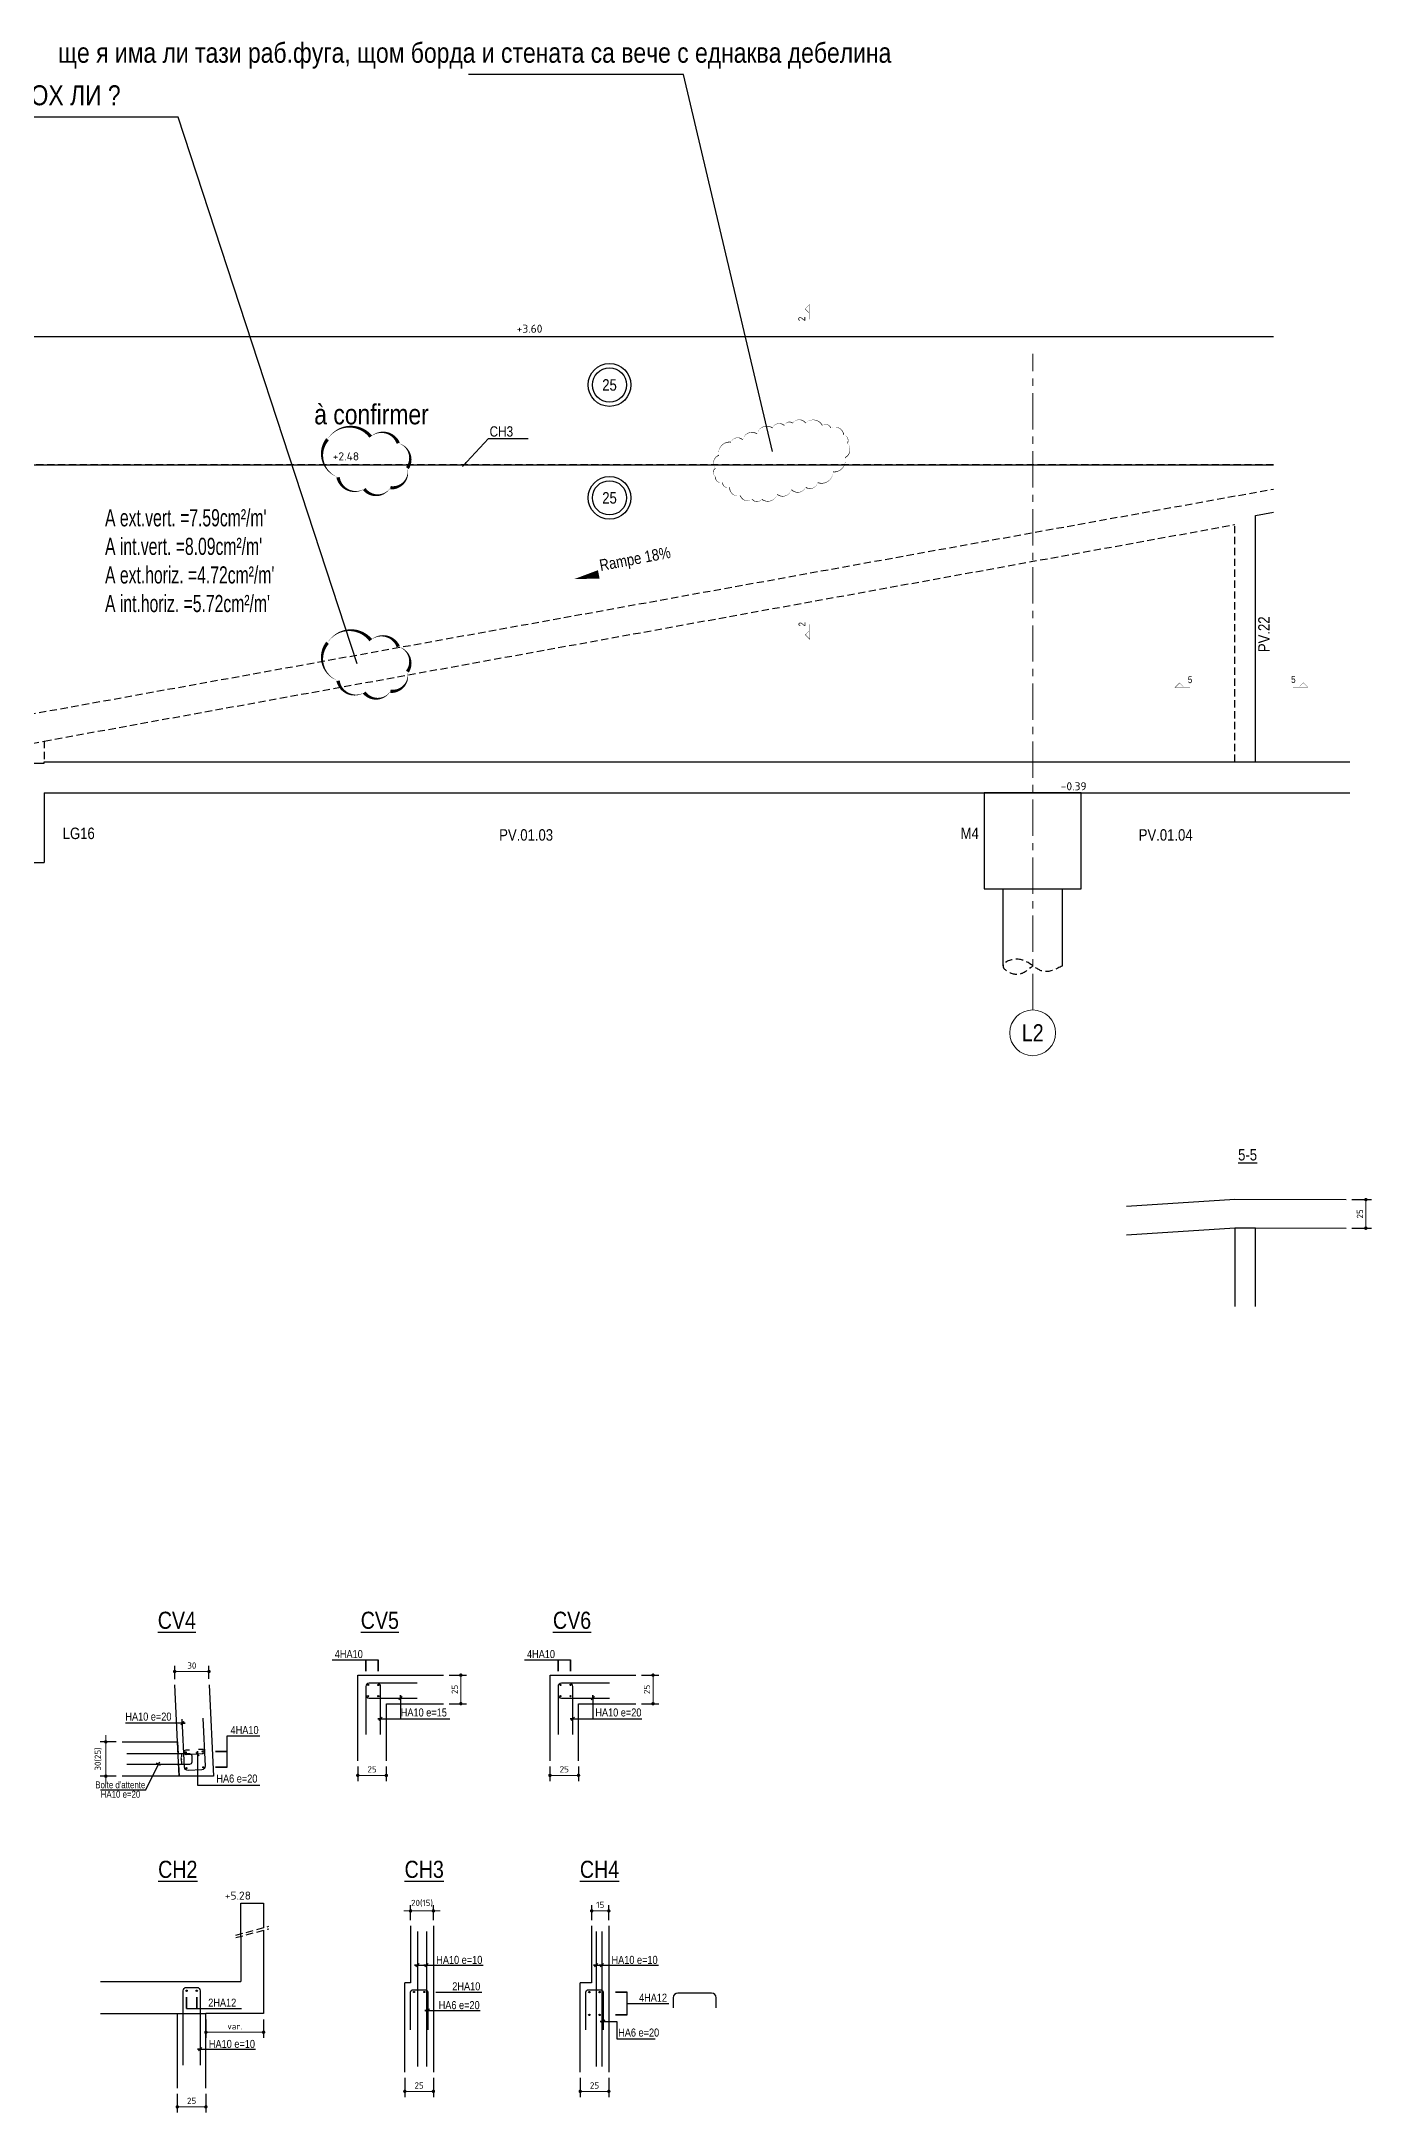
# Model space of a CAD drawing. Extents: x -10329 to 23244, y -15032 to -6928.
# Drawn here: x 5827 to 6991, y -10081 to -8269 of the extents above; entities that cross this region are included whole.
import ezdxf
from ezdxf.enums import TextEntityAlignment as Align

# ---------------------------------------------------------------- set-up
doc = ezdxf.new("R2010")
doc.units = 0
doc.linetypes.add('AXESX2', pattern=[101.6, 63.5, -12.7, 12.7, -12.7])
doc.linetypes.add('CACHEX2', pattern=[19.05, 12.7, -6.35])
doc.layers.get('Defpoints').update_dxf_attribs({"color": 53})
for name, color, linetype in [('0101_ARMATURES_REPERAGE_ACIERS', 140, 'Continuous'), ('ARMATURES_ACIERS_FINS', 120, 'Continuous'), ('ARMATURES_ACIERS_FORTS', 150, 'Continuous'), ('ARMATURES_REPERAGE_ACIERS', 7, 'Continuous'), ('PYC_Cartouche', 7, 'Continuous'), ('PYC_Cotation', 11, 'Continuous'), ('PYC_HOZ_BET_VU', 252, 'Continuous'), ('PYC_Niveau - Texte', 20, 'Continuous'), ('PYC_Texte général', 102, 'Continuous')]:
    doc.layers.add(name, color=color, linetype=linetype)
doc.layers.add('PYC_Axes', color=4, linetype='AXESX2', lineweight=15)
doc.layers.add('PYC_Têtes de pieux_TXT', color=5, linetype='Continuous', lineweight=25)
doc.styles.add('axe$0$PYC_Texte_Titre2', font='ARIALN.TTF', dxfattribs={"height": 22.5})
doc.styles.add('Cotations', font='simplex.shx')
doc.styles.add('PYC_Texte_cotations', font='romans.shx')
doc.styles.add('PYC_Texte_Normal', font='ARIALN.TTF')
doc.styles.add('PYC_Texte_Reperage', font='ARIALN.TTF')
doc.styles.add('PYC_Texte_Titre1', font='ARIALN.TTF', dxfattribs={"height": 30})
doc.styles.add('PYC_Texte_Titre2', font='ARIALN.TTF', dxfattribs={"height": 22.5})
doc.styles.add('SGI_Tex_Cotes', font='ARIALN.TTF')
doc.styles.get("Standard").update_dxf_attribs({"font": 'ARIAL.TTF'})
doc.linetypes.add('RBx0.50', pattern='A,0.25,-0.025,["V",Standard,S=0.05,R=0,X=-0.025,Y=-0.05],-0.05,["V",Standard,S=0.05,R=180,X=0.025,Y=0.05],-0.025', length=0.35)
doc.dimstyles.new('PYC-COUPES-25', dxfattribs={"dimscale": 50, "dimtxt": 0.11, "dimasz": 0.06, "dimexe": 0.1, "dimexo": 0.1, "dimgap": 0.05, "dimtad": 3, "dimdec": 1, "dimrnd": 0.5, "dimzin": 9, "dimdsep": 46, "dimtxsty": 'PYC_Texte_cotations', "dimblk1": 'DOT', "dimblk2": 'DOT', "dimsah": 1, "dimcen": 0.09, "dimclrd": 256, "dimclrt": 7, "dimaunit": 2, "dimadec": 1, "dimazin": 0, "dimtfac": 1, "dimtdec": 1, "dimtix": 1, "dimtmove": 2, "dimatfit": 3, "dimldrblk": 'DOT', "dimfxl": 0.3, "dimfxlon": 1, "dimtolj": 1, "dimtzin": 0, "dimlwd": 20, "dimarcsym": 0})
doc.dimstyles.new('SGI_Cot_Secondaire_25', dxfattribs={"dimscale": 0.5, "dimtxt": 15, "dimasz": 10, "dimexe": 5, "dimexo": 0, "dimgap": 3, "dimtad": 1, "dimdsep": 46, "dimtxsty": 'SGI_Tex_Cotes', "dimcen": 0, "dimclrd": 7, "dimclre": 7, "dimclrt": 7, "dimaunit": 2, "dimazin": 0, "dimtfac": 1, "dimtmove": 0, "dimatfit": 3, "dimfxl": 18, "dimfxlon": 1, "dimtolj": 1, "dimtzin": 0, "dimlwd": 25, "dimlwe": 25, "dimarcsym": 0})

# ---------------------------------------------------------------- blocks, each defined once
blk = doc.blocks.new('*U3')
at = {"linetype": 'Continuous', "lineweight": 25}
for radius in [25, 20]:
    blk.add_circle((0, 0), radius, dxfattribs=at)
at = {"linetype": 'Continuous', "lineweight": 25, "style": 'PYC_Texte_Normal'}
blk.add_attdef('EP2', text='', height=15, dxfattribs=at).set_placement((0, 0), align=Align.MIDDLE_CENTER)
blk = doc.blocks.new('_Dot')
at = {"color": 0, "lineweight": -2}
blk.add_line((-0.5, 0), (-1, 0), dxfattribs=at)
at = {"color": 0, "const_width": 0.5}
blk.add_lwpolyline([(-0.25, 0, 1), (0.25, 0, 1)], format="xyb", close=True, dxfattribs=at)
blk = doc.blocks.new('*D7')
at = {"layer": 'Defpoints', "color": 0, "transparency": 16777216}
for p in [(5945.5, -10059.7), (5945.5, -10076.1), (5970.5, -10059.7)]:
    blk.add_point(p, dxfattribs=at)
at = {"layer": 'PYC_Cotation', "color": 0, "lineweight": -2, "transparency": 16777216}
for p, q in [((5945.5, -10064.7), (5945.5, -10081.1)), ((5970.5, -10064.7), (5970.5, -10081.1))]:
    blk.add_line(p, q, dxfattribs=at)
at = {"layer": 'PYC_Cotation', "linetype": 'Continuous', "lineweight": 20, "transparency": 16777216}
blk.add_line((5967.5, -10076.1), (5948.5, -10076.1), dxfattribs=at)
at = {"layer": 'PYC_Cotation', "lineweight": 20, "transparency": 16777216, "xscale": 3, "yscale": 3, "zscale": 3, "rotation": 180}
blk.add_blockref('_Dot', (5945.5, -10076.1), dxfattribs=at)
at = {"layer": 'PYC_Cotation', "lineweight": 20, "transparency": 16777216, "xscale": 3, "yscale": 3, "zscale": 3}
blk.add_blockref('_Dot', (5970.5, -10076.1), dxfattribs=at)
at = {"layer": 'PYC_Cotation', "color": 7, "transparency": 16777216, "insert": (5958, -10070.8), "char_height": 5.5, "attachment_point": 5, "style": 'PYC_Texte_cotations'}
blk.add_mtext('\\A1;25', dxfattribs=at)
blk = doc.blocks.new('*D8')
at = {"layer": 'Defpoints', "color": 0, "transparency": 16777216}
for p in [(5970.5, -9994.5), (6021, -9994.5), (6021, -10010.8)]:
    blk.add_point(p, dxfattribs=at)
at = {"layer": 'PYC_Cotation', "color": 0, "lineweight": -2, "transparency": 16777216}
for p, q in [((5970.5, -9999.5), (5970.5, -10015.8)), ((6021, -9999.5), (6021, -10015.8))]:
    blk.add_line(p, q, dxfattribs=at)
at = {"layer": 'PYC_Cotation', "linetype": 'Continuous', "lineweight": 20, "transparency": 16777216}
blk.add_line((5973.5, -10010.8), (6018, -10010.8), dxfattribs=at)
at = {"layer": 'PYC_Cotation', "lineweight": 20, "transparency": 16777216, "xscale": 3, "yscale": 3, "zscale": 3, "rotation": 180}
blk.add_blockref('_Dot', (5970.5, -10010.8), dxfattribs=at)
at = {"layer": 'PYC_Cotation', "lineweight": 20, "transparency": 16777216, "xscale": 3, "yscale": 3, "zscale": 3}
blk.add_blockref('_Dot', (6021, -10010.8), dxfattribs=at)
at = {"layer": 'PYC_Cotation', "color": 7, "transparency": 16777216, "insert": (5995.8, -10005.6), "char_height": 5.5, "attachment_point": 5, "style": 'PYC_Texte_cotations'}
blk.add_mtext('\\A1;var.', dxfattribs=at)
blk = doc.blocks.new('*D13')
at = {"layer": 'Defpoints', "color": 0, "transparency": 16777216}
for p in [(6103.4, -9773.3), (6128.4, -9773.3), (6128.4, -9786)]:
    blk.add_point(p, dxfattribs=at)
at = {"layer": 'PYC_Cotation', "color": 0, "lineweight": -2, "transparency": 16777216}
for p, q in [((6103.4, -9778.3), (6103.4, -9791)), ((6128.4, -9778.3), (6128.4, -9791))]:
    blk.add_line(p, q, dxfattribs=at)
at = {"layer": 'PYC_Cotation', "linetype": 'Continuous', "lineweight": 20, "transparency": 16777216}
blk.add_line((6106.4, -9786), (6125.4, -9786), dxfattribs=at)
at = {"layer": 'PYC_Cotation', "lineweight": 20, "transparency": 16777216, "xscale": 3, "yscale": 3, "zscale": 3, "rotation": 180}
blk.add_blockref('_Dot', (6103.4, -9786), dxfattribs=at)
at = {"layer": 'PYC_Cotation', "lineweight": 20, "transparency": 16777216, "xscale": 3, "yscale": 3, "zscale": 3}
blk.add_blockref('_Dot', (6128.4, -9786), dxfattribs=at)
at = {"layer": 'PYC_Cotation', "color": 7, "transparency": 16777216, "insert": (6115.9, -9780.7), "char_height": 5.5, "attachment_point": 5, "style": 'PYC_Texte_cotations'}
blk.add_mtext('\\A1;25', dxfattribs=at)
blk = doc.blocks.new('*D14')
at = {"layer": 'Defpoints', "color": 0, "transparency": 16777216}
for p in [(6178.4, -9698.3), (6193.6, -9698.3), (6178.4, -9723.3)]:
    blk.add_point(p, dxfattribs=at)
at = {"layer": 'PYC_Cotation', "color": 0, "lineweight": -2, "transparency": 16777216}
for p, q in [((6183.4, -9698.3), (6198.6, -9698.3)), ((6183.4, -9723.3), (6198.6, -9723.3))]:
    blk.add_line(p, q, dxfattribs=at)
at = {"layer": 'PYC_Cotation', "linetype": 'Continuous', "lineweight": 20, "transparency": 16777216}
blk.add_line((6193.6, -9720.3), (6193.6, -9701.3), dxfattribs=at)
at = {"layer": 'PYC_Cotation', "lineweight": 20, "transparency": 16777216, "xscale": 3, "yscale": 3, "zscale": 3}
for p, rotation in [((6193.6, -9698.3), 90), ((6193.6, -9723.3), 270)]:
    blk.add_blockref('_Dot', p, dxfattribs=dict(at, rotation=rotation))
at = {"layer": 'PYC_Cotation', "color": 7, "transparency": 16777216, "insert": (6188.3, -9710.8), "char_height": 5.5, "attachment_point": 5, "rotation": 90, "style": 'PYC_Texte_cotations'}
blk.add_mtext('\\A1;25', dxfattribs=at)
blk = doc.blocks.new('*D15')
at = {"layer": 'Defpoints', "color": 0, "transparency": 16777216}
for p in [(5882.9, -9756.7), (5897.1, -9756.7), (5897.1, -9786.7)]:
    blk.add_point(p, dxfattribs=at)
at = {"layer": 'PYC_Cotation', "color": 0, "lineweight": -2, "transparency": 16777216}
for p, q in [((5892.1, -9756.7), (5877.9, -9756.7)), ((5892.1, -9786.7), (5877.9, -9786.7))]:
    blk.add_line(p, q, dxfattribs=at)
at = {"layer": 'PYC_Cotation', "linetype": 'Continuous', "lineweight": 20, "transparency": 16777216}
for p, q in [((5882.9, -9753.7), (5882.9, -9750.7)), ((5882.9, -9786.7), (5882.9, -9756.7)), ((5882.9, -9789.7), (5882.9, -9792.7))]:
    blk.add_line(p, q, dxfattribs=at)
at = {"layer": 'PYC_Cotation', "lineweight": 20, "transparency": 16777216, "xscale": 3, "yscale": 3, "zscale": 3}
for p, rotation in [((5882.9, -9756.7), 270), ((5882.9, -9786.7), 90)]:
    blk.add_blockref('_Dot', p, dxfattribs=dict(at, rotation=rotation))
at = {"layer": 'PYC_Cotation', "color": 7, "transparency": 16777216, "insert": (5876.2, -9771.7), "char_height": 5.5, "attachment_point": 5, "rotation": 90, "style": 'PYC_Texte_cotations'}
blk.add_mtext('\\A1;30(25)', dxfattribs=at)
blk = doc.blocks.new('*D16')
at = {"layer": 'Defpoints', "color": 0, "transparency": 16777216}
for p in [(5943.2, -9695.1), (5943.2, -9706.7), (5973.2, -9706.5)]:
    blk.add_point(p, dxfattribs=at)
at = {"layer": 'PYC_Cotation', "color": 0, "lineweight": -2, "transparency": 16777216}
for p, q in [((5943.2, -9701.7), (5943.2, -9690.1)), ((5973.2, -9701.5), (5973.2, -9690.1))]:
    blk.add_line(p, q, dxfattribs=at)
at = {"layer": 'PYC_Cotation', "linetype": 'Continuous', "lineweight": 20, "transparency": 16777216}
blk.add_line((5970.2, -9695.1), (5946.2, -9695.1), dxfattribs=at)
at = {"layer": 'PYC_Cotation', "lineweight": 20, "transparency": 16777216, "xscale": 3, "yscale": 3, "zscale": 3, "rotation": 180}
blk.add_blockref('_Dot', (5943.2, -9695.1), dxfattribs=at)
at = {"layer": 'PYC_Cotation', "lineweight": 20, "transparency": 16777216, "xscale": 3, "yscale": 3, "zscale": 3}
blk.add_blockref('_Dot', (5973.2, -9695.1), dxfattribs=at)
at = {"layer": 'PYC_Cotation', "color": 7, "transparency": 16777216, "insert": (5958.2, -9689.9), "char_height": 5.5, "attachment_point": 5, "style": 'PYC_Texte_cotations'}
blk.add_mtext('\\A1;30', dxfattribs=at)
blk = doc.blocks.new('*D17')
at = {"layer": 'Defpoints', "color": 0, "transparency": 16777216}
for p in [(6271.6, -9773.3), (6296.6, -9773.3), (6296.6, -9786)]:
    blk.add_point(p, dxfattribs=at)
at = {"layer": 'PYC_Cotation', "color": 0, "lineweight": -2, "transparency": 16777216}
for p, q in [((6271.6, -9778.3), (6271.6, -9791)), ((6296.6, -9778.3), (6296.6, -9791))]:
    blk.add_line(p, q, dxfattribs=at)
at = {"layer": 'PYC_Cotation', "linetype": 'Continuous', "lineweight": 20, "transparency": 16777216}
blk.add_line((6274.6, -9786), (6293.6, -9786), dxfattribs=at)
at = {"layer": 'PYC_Cotation', "lineweight": 20, "transparency": 16777216, "xscale": 3, "yscale": 3, "zscale": 3, "rotation": 180}
blk.add_blockref('_Dot', (6271.6, -9786), dxfattribs=at)
at = {"layer": 'PYC_Cotation', "lineweight": 20, "transparency": 16777216, "xscale": 3, "yscale": 3, "zscale": 3}
blk.add_blockref('_Dot', (6296.6, -9786), dxfattribs=at)
at = {"layer": 'PYC_Cotation', "color": 7, "transparency": 16777216, "insert": (6284.1, -9780.7), "char_height": 5.5, "attachment_point": 5, "style": 'PYC_Texte_cotations'}
blk.add_mtext('\\A1;25', dxfattribs=at)
blk = doc.blocks.new('*D18')
at = {"layer": 'Defpoints', "color": 0, "transparency": 16777216}
for p in [(6346.6, -9698.3), (6361.8, -9698.3), (6346.6, -9723.3)]:
    blk.add_point(p, dxfattribs=at)
at = {"layer": 'PYC_Cotation', "color": 0, "lineweight": -2, "transparency": 16777216}
for p, q in [((6351.6, -9698.3), (6366.8, -9698.3)), ((6351.6, -9723.3), (6366.8, -9723.3))]:
    blk.add_line(p, q, dxfattribs=at)
at = {"layer": 'PYC_Cotation', "linetype": 'Continuous', "lineweight": 20, "transparency": 16777216}
blk.add_line((6361.8, -9720.3), (6361.8, -9701.3), dxfattribs=at)
at = {"layer": 'PYC_Cotation', "lineweight": 20, "transparency": 16777216, "xscale": 3, "yscale": 3, "zscale": 3}
for p, rotation in [((6361.8, -9698.3), 90), ((6361.8, -9723.3), 270)]:
    blk.add_blockref('_Dot', p, dxfattribs=dict(at, rotation=rotation))
at = {"layer": 'PYC_Cotation', "color": 7, "transparency": 16777216, "insert": (6356.5, -9710.8), "char_height": 5.5, "attachment_point": 5, "rotation": 90, "style": 'PYC_Texte_cotations'}
blk.add_mtext('\\A1;25', dxfattribs=at)
blk = doc.blocks.new('*D23')
at = {"layer": 'Defpoints', "color": 0, "transparency": 16777216}
for p in [(6144.6, -10045.6), (6169.6, -10045.6), (6169.6, -10062.5)]:
    blk.add_point(p, dxfattribs=at)
at = {"layer": 'PYC_Cotation', "color": 0, "lineweight": -2, "transparency": 16777216}
for p, q in [((6144.6, -10050.6), (6144.6, -10067.5)), ((6169.6, -10050.6), (6169.6, -10067.5))]:
    blk.add_line(p, q, dxfattribs=at)
at = {"layer": 'PYC_Cotation', "linetype": 'Continuous', "lineweight": 20, "transparency": 16777216}
blk.add_line((6147.6, -10062.5), (6166.6, -10062.5), dxfattribs=at)
at = {"layer": 'PYC_Cotation', "lineweight": 20, "transparency": 16777216, "xscale": 3, "yscale": 3, "zscale": 3, "rotation": 180}
blk.add_blockref('_Dot', (6144.6, -10062.5), dxfattribs=at)
at = {"layer": 'PYC_Cotation', "lineweight": 20, "transparency": 16777216, "xscale": 3, "yscale": 3, "zscale": 3}
blk.add_blockref('_Dot', (6169.6, -10062.5), dxfattribs=at)
at = {"layer": 'PYC_Cotation', "color": 7, "transparency": 16777216, "insert": (6157.1, -10057.3), "char_height": 5.5, "attachment_point": 5, "style": 'PYC_Texte_cotations'}
blk.add_mtext('\\A1;25', dxfattribs=at)
blk = doc.blocks.new('*D24')
at = {"layer": 'Defpoints', "color": 0, "transparency": 16777216}
for p in [(6169.6, -9904.6), (6149.6, -9917.6), (6169.6, -9917.6)]:
    blk.add_point(p, dxfattribs=at)
at = {"layer": 'PYC_Cotation', "linetype": 'Continuous', "lineweight": 20, "transparency": 16777216}
for p, q in [((6146.6, -9904.6), (6143.6, -9904.6)), ((6149.6, -9904.6), (6169.6, -9904.6)), ((6172.6, -9904.6), (6175.6, -9904.6))]:
    blk.add_line(p, q, dxfattribs=at)
at = {"layer": 'PYC_Cotation', "color": 0, "lineweight": -2, "transparency": 16777216}
for p, q in [((6149.6, -9912.6), (6149.6, -9899.6)), ((6169.6, -9912.6), (6169.6, -9899.6))]:
    blk.add_line(p, q, dxfattribs=at)
at = {"layer": 'PYC_Cotation', "lineweight": 20, "transparency": 16777216, "xscale": 3, "yscale": 3, "zscale": 3}
blk.add_blockref('_Dot', (6149.6, -9904.6), dxfattribs=at)
at = {"layer": 'PYC_Cotation', "lineweight": 20, "transparency": 16777216, "xscale": 3, "yscale": 3, "zscale": 3, "rotation": 180}
blk.add_blockref('_Dot', (6169.6, -9904.6), dxfattribs=at)
at = {"layer": 'PYC_Cotation', "color": 7, "transparency": 16777216, "insert": (6159.6, -9897.9), "char_height": 5.5, "attachment_point": 5, "style": 'PYC_Texte_cotations'}
blk.add_mtext('\\A1;20(15)', dxfattribs=at)
blk = doc.blocks.new('*D27')
at = {"layer": 'Defpoints', "color": 0, "transparency": 16777216}
for p in [(6298.1, -10045.6), (6323.1, -10045.6), (6323.1, -10062.5)]:
    blk.add_point(p, dxfattribs=at)
at = {"layer": 'PYC_Cotation', "color": 0, "lineweight": -2, "transparency": 16777216}
for p, q in [((6298.1, -10050.6), (6298.1, -10067.5)), ((6323.1, -10050.6), (6323.1, -10067.5))]:
    blk.add_line(p, q, dxfattribs=at)
at = {"layer": 'PYC_Cotation', "linetype": 'Continuous', "lineweight": 20, "transparency": 16777216}
blk.add_line((6301.1, -10062.5), (6320.1, -10062.5), dxfattribs=at)
at = {"layer": 'PYC_Cotation', "lineweight": 20, "transparency": 16777216, "xscale": 3, "yscale": 3, "zscale": 3, "rotation": 180}
blk.add_blockref('_Dot', (6298.1, -10062.5), dxfattribs=at)
at = {"layer": 'PYC_Cotation', "lineweight": 20, "transparency": 16777216, "xscale": 3, "yscale": 3, "zscale": 3}
blk.add_blockref('_Dot', (6323.1, -10062.5), dxfattribs=at)
at = {"layer": 'PYC_Cotation', "color": 7, "transparency": 16777216, "insert": (6310.6, -10057.3), "char_height": 5.5, "attachment_point": 5, "style": 'PYC_Texte_cotations'}
blk.add_mtext('\\A1;25', dxfattribs=at)
blk = doc.blocks.new('*D28')
at = {"layer": 'Defpoints', "color": 0, "transparency": 16777216}
for p in [(6323.1, -9904.6), (6308.1, -9917.6), (6323.1, -9917.6)]:
    blk.add_point(p, dxfattribs=at)
at = {"layer": 'PYC_Cotation', "color": 0, "lineweight": -2, "transparency": 16777216}
for p, q in [((6308.1, -9912.6), (6308.1, -9899.6)), ((6323.1, -9912.6), (6323.1, -9899.6))]:
    blk.add_line(p, q, dxfattribs=at)
at = {"layer": 'PYC_Cotation', "linetype": 'Continuous', "lineweight": 20, "transparency": 16777216}
blk.add_line((6311.1, -9904.6), (6320.1, -9904.6), dxfattribs=at)
at = {"layer": 'PYC_Cotation', "lineweight": 20, "transparency": 16777216, "xscale": 3, "yscale": 3, "zscale": 3, "rotation": 180}
blk.add_blockref('_Dot', (6308.1, -9904.6), dxfattribs=at)
at = {"layer": 'PYC_Cotation', "lineweight": 20, "transparency": 16777216, "xscale": 3, "yscale": 3, "zscale": 3}
blk.add_blockref('_Dot', (6323.1, -9904.6), dxfattribs=at)
at = {"layer": 'PYC_Cotation', "color": 7, "transparency": 16777216, "insert": (6315.6, -9899.3), "char_height": 5.5, "attachment_point": 5, "style": 'PYC_Texte_cotations'}
blk.add_mtext('\\A1;15', dxfattribs=at)
blk = doc.blocks.new('*D68')
at = {"layer": 'Defpoints', "color": 0, "transparency": 16777216}
for p in [(6968.3, -9282.2), (6985.6, -9282.2), (6968.3, -9307.2)]:
    blk.add_point(p, dxfattribs=at)
at = {"layer": 'PYC_Cotation', "color": 0, "lineweight": -2, "transparency": 16777216}
for p, q in [((6973.3, -9282.2), (6990.6, -9282.2)), ((6973.3, -9307.2), (6990.6, -9307.2))]:
    blk.add_line(p, q, dxfattribs=at)
at = {"layer": 'PYC_Cotation', "linetype": 'Continuous', "lineweight": 20, "transparency": 16777216}
blk.add_line((6985.6, -9304.2), (6985.6, -9285.2), dxfattribs=at)
at = {"layer": 'PYC_Cotation', "lineweight": 20, "transparency": 16777216, "xscale": 3, "yscale": 3, "zscale": 3}
for p, rotation in [((6985.6, -9282.2), 90), ((6985.6, -9307.2), 270)]:
    blk.add_blockref('_Dot', p, dxfattribs=dict(at, rotation=rotation))
at = {"layer": 'PYC_Cotation', "color": 7, "transparency": 16777216, "insert": (6980.4, -9294.7), "char_height": 5.5, "attachment_point": 5, "rotation": 90, "style": 'PYC_Texte_cotations'}
blk.add_mtext('\\A1;25', dxfattribs=at)

msp = doc.modelspace()

# ---------------------------------------------------------------- linework, layer by layer
at = {"color": 1}
for points in [[(6466.379, -8627.635), (6388.425, -8297.762), (6200.168, -8297.762)], [(6102.815, -8813.39), (5946.235, -8334.955), (5492.362, -8334.955)]]:
    msp.add_lwpolyline(points, dxfattribs=at)
for points in [[(6076.962, -8616.932, 0, 3, -0.52056705), (6114.781, -8614.64, 0, 3, -0.52056705), (6114.781, -8614.64, 0, 3, -0.52056705), (6138.848, -8620.369, 0, 3, -0.52056705), (6138.848, -8620.369, 0, 3, -0.52056705), (6146.87, -8642.14, 0, 3, -0.52056705), (6146.87, -8642.14, 0, 3, -0.52056705), (6131.972, -8659.328, 0, 3, -0.52056705), (6131.972, -8659.328, 0, 3, -0.52056705), (6109.051, -8660.474, 0, 3, -0.52056705), (6109.051, -8660.474, 0, 3, -0.52056705), (6086.131, -8650.161, 0, 3, -0.52056705), (6086.131, -8650.161, 0, 3, -0.52056705)], [(6419.501, -8630.897, 0, 0.714, -0.52056705), (6429.902, -8619.461, 0, 0.714, -0.52056705), (6429.902, -8619.461, 0, 0.714, -0.52056705), (6440.303, -8617.381, 0, 0.714, -0.52056705), (6440.303, -8617.381, 0, 0.714, -0.52056705), (6452.784, -8612.183, 0, 0.714, -0.52056705), (6452.784, -8612.183, 0, 0.714, -0.52056705), (6466.305, -8606.985, 0, 0.714, -0.52056705), (6466.305, -8606.985, 0, 0.714, -0.52056705), (6476.706, -8604.905, 0, 0.714, -0.52056705), (6476.706, -8604.905, 0, 0.714, -0.52056705), (6483.987, -8602.826, 0, 0.714, -0.52056705), (6483.987, -8602.826, 0, 0.714, -0.52056705), (6495.428, -8602.826, 0, 0.714, -0.52056705), (6495.428, -8602.826, 0, 0.714, -0.52056705), (6509.989, -8604.905, 0, 0.714, -0.52056705), (6509.989, -8604.905, 0, 0.714, -0.52056705), (6517.27, -8606.985, 0, 0.714, -0.52056705), (6517.27, -8606.985, 0, 0.714, -0.52056705), (6528.711, -8613.223, 0, 0.714, -0.52056705), (6528.711, -8613.223, 0, 0.714, -0.52056705), (6531.831, -8620.501, 0, 0.714, -0.52056705), (6531.831, -8620.501, 0, 0.714, -0.52056705), (6529.751, -8632.977, 0, 0.714, -0.52056705), (6529.751, -8632.977, 0, 0.714, -0.52056705), (6519.35, -8645.453, 0, 0.714, -0.52056705), (6519.35, -8645.453, 0, 0.714, -0.52056705), (6505.829, -8654.81, 0, 0.714, -0.52056705), (6505.829, -8654.81, 0, 0.714, -0.52056705), (6495.428, -8658.969, 0, 0.714, -0.52056705), (6495.428, -8658.969, 0, 0.714, -0.52056705), (6482.947, -8661.048, 0, 0.714, -0.52056705), (6482.947, -8661.048, 0, 0.714, -0.52056705), (6470.465, -8665.207, 0, 0.714, -0.52056705), (6470.465, -8665.207, 0, 0.714, -0.52056705), (6456.944, -8669.365, 0, 0.714, -0.52056705), (6456.944, -8669.365, 0, 0.714, -0.52056705), (6448.623, -8669.365, 0, 0.714, -0.52056705), (6448.623, -8669.365, 0, 0.714, -0.52056705), (6438.223, -8666.246, 0, 0.714, -0.52056705), (6438.223, -8666.246, 0, 0.714, -0.52056705), (6428.862, -8658.969, 0, 0.714, -0.52056705), (6428.862, -8658.969, 0, 0.714, -0.52056705), (6422.621, -8654.81, 0, 0.714, -0.52056705), (6422.621, -8654.81, 0, 0.714, -0.52056705), (6416.381, -8649.611, 0, 0.714, -0.52056705), (6416.381, -8649.611, 0, 0.714, -0.52056705), (6416.381, -8642.334, 0, 0.714, -0.52056705), (6416.381, -8642.334, 0, 0.714, -0.52056705)], [(6076.962, -8795.001, 0, 3, -0.52056705), (6114.781, -8792.709, 0, 3, -0.52056705), (6114.781, -8792.709, 0, 3, -0.52056705), (6138.848, -8798.438, 0, 3, -0.52056705), (6138.848, -8798.438, 0, 3, -0.52056705), (6146.87, -8820.209, 0, 3, -0.52056705), (6146.87, -8820.209, 0, 3, -0.52056705), (6131.972, -8837.397, 0, 3, -0.52056705), (6131.972, -8837.397, 0, 3, -0.52056705), (6109.051, -8838.543, 0, 3, -0.52056705), (6109.051, -8838.543, 0, 3, -0.52056705), (6086.131, -8828.23, 0, 3, -0.52056705), (6086.131, -8828.23, 0, 3, -0.52056705)]]:
    msp.add_lwpolyline(points, format="xyseb", close=True, dxfattribs=at)
at = {"layer": '0101_ARMATURES_REPERAGE_ACIERS'}
msp.add_lwpolyline([(5901.383, -9776.179), (5956.383, -9776.179, 0.41421356), (5958.383, -9774.179), (5958.383, -9769.179, 0.41421356), (5956.383, -9767.179), (5901.383, -9767.179)], format="xyb", dxfattribs=at)
msp.add_lwpolyline([(5945.646, -9756.679), (5946.162, -9767.179), (5949.105, -9766.725), (5949.106, -9769.514), (5948.669, -9770.569), (5949.154, -9771.679), (5948.669, -9772.79), (5949.106, -9773.845), (5949.106, -9776.633), (5946.604, -9776.179), (5947.12, -9786.679)], dxfattribs=at)
at = {"layer": 'ARMATURES_ACIERS_FINS'}
for points in [[(6155.447, -9705.327), (6113.447, -9705.327, 0.41421356), (6110.447, -9708.327), (6110.447, -9715.327, 0.41421356), (6113.447, -9718.327), (6155.447, -9718.327)], [(6123.447, -9750.327), (6123.447, -9708.327, 0.41421356), (6120.447, -9705.327), (6113.447, -9705.327, 0.41421356), (6110.447, -9708.327), (6110.447, -9750.327)], [(6323.643, -9705.327), (6281.643, -9705.327, 0.41421356), (6278.643, -9708.327), (6278.643, -9715.327, 0.41421356), (6281.643, -9718.327), (6323.643, -9718.327)], [(6291.643, -9750.327), (6291.643, -9708.327, 0.41421356), (6288.643, -9705.327), (6281.643, -9705.327, 0.41421356), (6278.643, -9708.327), (6278.643, -9750.327)], [(5967.707, -9735.987), (5969.767, -9777.936, -0.41421356), (5966.918, -9781.08), (5954.933, -9781.668, -0.41421356), (5951.789, -9778.819), (5949.729, -9736.869)], [(5963.938, -9763.204), (5966.934, -9763.057, -1), (5967.14, -9767.252), (5953.357, -9767.929, -1), (5953.151, -9763.734), (5956.147, -9763.587)], [(5950.547, -10039.503), (5950.547, -9974.503, -0.41421356), (5953.547, -9971.503), (5962.547, -9971.503, -0.41421356), (5965.547, -9974.503), (5965.547, -10039.503)], [(6149.639, -10008.614), (6149.639, -9975.714, -0.41421356), (6151.739, -9973.614), (6162.539, -9973.614, -0.41421356), (6164.639, -9975.714), (6164.639, -10008.614)], [(6303.057, -10008.614), (6303.057, -9975.714, -0.41421356), (6305.157, -9973.614), (6315.957, -9973.614, -0.41421356), (6318.057, -9975.714), (6318.057, -10008.614)]]:
    msp.add_lwpolyline(points, format="xyb", dxfattribs=at)
for points in [[(6155.639, -9922.614), (6155.639, -10040.614)], [(6163.639, -9922.614), (6163.639, -10040.614)], [(6312.057, -9922.614), (6312.057, -10040.614)], [(6317.057, -9922.614), (6317.057, -10040.614)]]:
    msp.add_lwpolyline(points, dxfattribs=at)
for centre in [(6112.547, -9706.927), (6121.347, -9706.927), (6280.743, -9706.927), (6289.543, -9706.927), (6112.547, -9716.727), (6121.347, -9716.727), (6280.743, -9716.727), (6289.543, -9716.727), (5952.754, -9765.856), (5967.537, -9765.13), (5953.431, -9779.639), (5968.214, -9778.913), (6152.639, -9975.614), (6161.639, -9975.614)]:
    msp.add_circle(centre, 0.5, dxfattribs=at)
at = {"layer": 'ARMATURES_ACIERS_FORTS'}
for centre in [(5953.547, -9974.503), (5962.547, -9974.503), (6306.057, -9975.614), (6315.057, -9975.614), (6306.057, -9995.614), (6315.057, -9995.614)]:
    msp.add_circle(centre, 0.6, dxfattribs=at)
at = {"layer": 'ARMATURES_REPERAGE_ACIERS'}
for points in [[(6080.989, -9684.829), (6110.547, -9684.829), (6110.547, -9694.829), (6110.547, -9684.829), (6121.347, -9684.829), (6121.347, -9694.829), (6121.347, -9684.829)], [(6249.185, -9684.829), (6278.743, -9684.829), (6278.743, -9694.829), (6278.743, -9684.829), (6289.543, -9684.829), (6289.543, -9694.829), (6289.543, -9684.829)], [(6140.828, -9718.327), (6140.828, -9715.827), (6140.828, -9718.327), (6142.243, -9716.913), (6140.828, -9718.327), (6139.414, -9719.742), (6140.828, -9718.327), (6140.828, -9736.615), (6183.891, -9736.615)], [(6309.024, -9718.327), (6309.024, -9715.827), (6309.024, -9718.327), (6310.438, -9716.913), (6309.024, -9718.327), (6307.61, -9719.742), (6309.024, -9718.327), (6309.024, -9736.615), (6352.087, -9736.615)], [(5949.895, -9740.248), (5952.395, -9740.248), (5949.895, -9740.248), (5951.309, -9738.834), (5949.895, -9740.248), (5948.481, -9741.662), (5949.895, -9740.248), (5900.211, -9740.248)], [(6123.447, -9736.615), (6120.947, -9736.615), (6123.447, -9736.615), (6122.033, -9738.029), (6123.447, -9736.615), (6124.861, -9735.201), (6123.447, -9736.615), (6183.891, -9736.615)], [(6291.643, -9736.615), (6289.143, -9736.615), (6291.643, -9736.615), (6290.228, -9738.029), (6291.643, -9736.615), (6293.057, -9735.201), (6291.643, -9736.615), (6352.087, -9736.615)], [(5963.299, -9767.441), (5963.299, -9764.941), (5963.299, -9767.441), (5961.885, -9766.026), (5963.299, -9767.441), (5964.714, -9768.855), (5963.299, -9767.441), (5963.299, -9794.451), (6017.793, -9794.451)], [(5989.033, -9778.913), (5979.033, -9778.913), (5989.033, -9778.913), (5989.033, -9765.13), (5979.033, -9765.13), (5989.033, -9765.13), (5989.033, -9751.328), (6017.793, -9751.328)], [(5878.217, -9798.615), (5917.819, -9798.615), (5930.013, -9774.437), (5928.883, -9776.179), (5927.186, -9775.282), (5930.58, -9777.076)], [(6155.639, -9952.109), (6153.139, -9952.109), (6155.639, -9952.109), (6154.225, -9953.523), (6155.639, -9952.109), (6157.054, -9950.695), (6155.639, -9952.109), (6213.211, -9952.109)], [(6163.639, -9952.109), (6161.139, -9952.109), (6163.639, -9952.109), (6162.225, -9953.523), (6163.639, -9952.109), (6165.054, -9950.695), (6163.639, -9952.109), (6213.211, -9952.109)], [(6312.057, -9952.109), (6309.557, -9952.109), (6312.057, -9952.109), (6310.643, -9953.523), (6312.057, -9952.109), (6313.472, -9950.695), (6312.057, -9952.109), (6366.629, -9952.109)], [(6317.057, -9952.109), (6314.557, -9952.109), (6317.057, -9952.109), (6315.643, -9953.523), (6317.057, -9952.109), (6318.472, -9950.695), (6317.057, -9952.109), (6366.629, -9952.109)], [(5953.547, -9990.03), (5953.547, -9980.03), (5953.547, -9990.03), (5962.547, -9990.03), (5962.547, -9980.03), (5962.547, -9990.03), (6001.738, -9990.03)], [(6171.815, -9975.69), (6171.815, -9975.69), (6171.815, -9975.69), (6212.114, -9975.69)], [(6339.059, -9995.614), (6329.059, -9995.614), (6339.059, -9995.614), (6339.059, -9975.614), (6329.059, -9975.614), (6339.059, -9975.614)], [(6164.639, -9991.641), (6162.139, -9991.641), (6164.639, -9991.641), (6163.225, -9993.055), (6164.639, -9991.641), (6166.054, -9990.227), (6164.639, -9991.641), (6210.565, -9991.641)], [(6318.057, -10001.499), (6315.557, -10001.499), (6318.057, -10001.499), (6316.643, -10002.913), (6318.057, -10001.499), (6319.472, -10000.085), (6318.057, -10001.499), (6330.185, -10001.499), (6330.185, -10016.431), (6363.553, -10016.431)], [(6339.059, -9985.69), (6375.532, -9985.69)], [(5965.547, -10025.444), (5963.047, -10025.444), (5965.547, -10025.444), (5964.133, -10026.858), (5965.547, -10025.444), (5966.962, -10024.03), (5965.547, -10025.444), (6013.773, -10025.444)]]:
    msp.add_lwpolyline(points, dxfattribs=at)
msp.add_lwpolyline([(6417.165, -9989.543), (6417.165, -9980.543, 0.41421356), (6413.065, -9976.443), (6383.494, -9976.443, 0.41421356), (6379.394, -9980.543), (6379.394, -9989.543)], format="xyb", dxfattribs=at)
at = {"layer": 'PYC_Axes', "ltscale": 0.5}
msp.add_line((6694.067, -9116.276), (6694.067, -8542.218), dxfattribs=at)
at = {"layer": 'PYC_Axes', "linetype": 'Continuous'}
msp.add_circle((6694.067, -9136.276), 20, dxfattribs=at)
at = {"layer": 'PYC_Cotation', "const_width": 0.375}
for points in [[(6498.805, -8512.059), (6498.769, -8498.934), (6494.802, -8502.923), (6498.126, -8506.228)], [(6499.012, -8778.782), (6499.049, -8791.907), (6495.06, -8787.941), (6498.365, -8784.617)], [(6831.786, -8834.108), (6818.661, -8834.145), (6822.628, -8830.156), (6825.951, -8833.461)], [(6921.724, -8833.901), (6934.849, -8833.864), (6930.86, -8829.898), (6927.555, -8833.222)]]:
    msp.add_lwpolyline(points, dxfattribs=at)
at = {"layer": 'PYC_HOZ_BET_VU'}
for p, q in [((5623.567, -8527.136), (6904.681, -8527.136)), ((6889.067, -8683.626), (6904.681, -8680.798)), ((6889.067, -8899.221), (6889.067, -8683.626)), ((5829.067, -8926.221), (5829.067, -8987.221)), ((5779.067, -8987.221), (5829.067, -8987.221)), ((6668.067, -9077.686), (6668.067, -9010.221)), ((6720.067, -9077.686), (6720.067, -9010.221)), ((5945.646, -9756.679), (5943.191, -9706.679)), ((5973.227, -9706.679), (5977.156, -9786.679)), ((5897.12, -9756.679), (5945.646, -9756.679)), ((5977.156, -9786.679), (5897.12, -9786.679)), ((6001.047, -9926.804), (6001.047, -9966.503)), ((6021.047, -9921.445), (6021.047, -9994.503)), ((5945.547, -10059.743), (5945.547, -9994.503)), ((5970.547, -10059.743), (5970.547, -9994.503)), ((6021.047, -9994.503), (5970.547, -9994.503))]:
    msp.add_line(p, q, dxfattribs=at)
at = {"layer": 'PYC_HOZ_BET_VU', "linetype": 'CACHEX2', "ltscale": 0.5}
for p, q in [((6904.681, -8639.221), (5623.567, -8639.221)), ((5580.866, -8900.221), (6904.681, -8660.473)), ((5829.067, -8880.974), (6871.067, -8691.561)), ((6871.067, -8899.221), (6871.067, -8691.561)), ((5829.067, -8880.974), (5829.067, -8899.221))]:
    msp.add_line(p, q, dxfattribs=at)
at = {"layer": 'PYC_HOZ_BET_VU', "linetype": 'RBx0.50', "ltscale": 50}
for points in [[(5598.567, -8651.221), (5598.567, -8639.221), (6904.681, -8639.221)], [(4586.567, -8900.221), (5829.067, -8900.221), (5829.067, -8899.221), (6889.067, -8899.221)], [(6871.067, -9306.872), (6889.067, -9306.9)], [(5947.12, -9786.679), (5945.646, -9756.679)], [(5945.547, -9994.503), (5970.547, -9994.503)]]:
    msp.add_lwpolyline(points, dxfattribs=at)
at = {"layer": 'PYC_HOZ_BET_VU', "linetype": 'CACHEX2', "ltscale": 0.5}
for points in [[(5574.373, -8927.221), (5829.067, -8880.974)], [(5829.067, -8899.221), (6871.067, -8899.221)], [(5996.559, -9925.83), (6025.536, -9918.066)], [(5996.559, -9928.007), (6025.536, -9920.242)]]:
    msp.add_lwpolyline(points, dxfattribs=at)
at = {"layer": 'PYC_HOZ_BET_VU'}
for points in [[(6889.067, -8899.221), (6971.461, -8899.221)], [(5829.067, -8926.221), (6971.461, -8926.221)], [(6776.164, -9287.908), (6871.067, -9281.82), (6968.315, -9282.249)], [(6776.164, -9312.96), (6871.067, -9306.872), (6871.067, -9375.757)], [(6889.067, -9375.757), (6889.067, -9306.9), (6968.315, -9307.249)], [(6103.447, -9773.327), (6103.447, -9698.327), (6178.447, -9698.327)], [(6271.643, -9773.327), (6271.643, -9698.327), (6346.643, -9698.327)], [(6128.447, -9773.327), (6128.447, -9723.327), (6178.447, -9723.327)], [(6296.643, -9773.327), (6296.643, -9723.327), (6346.643, -9723.327)], [(6001.047, -9926.804), (6001.047, -9897.96), (6021.047, -9897.96), (6021.047, -9919.269)], [(6149.639, -9917.614), (6149.639, -9967.614), (6144.639, -9967.614)], [(6169.639, -9917.614), (6169.639, -10045.614)], [(6308.057, -9917.614), (6308.057, -9967.614), (6298.057, -9967.614)], [(6323.057, -9917.614), (6323.057, -10045.614)], [(5878.306, -9966.503), (6001.047, -9966.503)], [(6144.639, -10045.614), (6144.639, -9995.614), (6144.639, -9967.614)], [(6298.057, -10045.614), (6298.057, -9995.614), (6298.057, -9967.614)], [(5878.306, -9994.503), (5945.547, -9994.503)]]:
    msp.add_lwpolyline(points, dxfattribs=at)
msp.add_lwpolyline([(6651.567, -8926.221), (6651.567, -9010.221), (6736.567, -9010.221), (6736.567, -8926.221)], close=True, dxfattribs=at)
at = {"layer": 'PYC_HOZ_BET_VU', "linetype": 'CACHEX2', "ltscale": 0.5}
msp.add_spline([(6720.067, -9077.686), (6704.298, -9082.678), (6679.428, -9071.886), (6668.067, -9077.686), (6677.698, -9084.791), (6694.067, -9077.686)], degree=3, dxfattribs=at)
at = {"layer": 'PYC_Texte général'}
msp.add_lwpolyline([(6383.125, -8722.088, 0, 0, 0), (6292.843, -8739.23, 0, 7.5, 0), (6314.31, -8735.154, 0, 0, 0)], format="xyseb", dxfattribs=at)

# ---------------------------------------------------------------- block references
at = {"layer": 'PYC_Niveau - Texte'}
ref = msp.add_blockref('*U3', (6323.724, -8569.397), dxfattribs=dict(at, xscale=0.75, yscale=0.75, zscale=0.75))
ref.add_attrib('EP2', '25', dxfattribs={"layer": '0', "linetype": 'Continuous', "lineweight": 25, "height": 10, "style": 'PYC_Texte_Normal'}).set_placement((6323.724, -8569.397), align=Align.MIDDLE_CENTER)
ref = msp.add_blockref('*U3', (6323.724, -8668.169), dxfattribs=dict(at, xscale=0.75, yscale=0.75, zscale=0.75))
ref.add_attrib('EP2', '25', dxfattribs={"layer": '0', "linetype": 'Continuous', "lineweight": 25, "height": 10, "style": 'PYC_Texte_Normal'}).set_placement((6323.724, -8668.169), align=Align.MIDDLE_CENTER)

# ---------------------------------------------------------------- texts
at = {"color": 1, "linetype": 'Continuous', "style": 'PYC_Texte_Titre2'}
for s, p in [('ще я има ли тази раб.фуга, щом борда и стената са вече с еднаква дебелинa', (6205.75, -8278.712)), ('ЗА РАМПАТА STABOX ЛИ ?', (5763.561, -8315.905)), ('à confirmer ', (6118.219, -8595.101))]:
    msp.add_text(s, height=17.5, dxfattribs=at).set_placement(p, align=Align.MIDDLE_CENTER)
at = {"layer": 'ARMATURES_REPERAGE_ACIERS', "style": 'PYC_Texte_Normal'}
for s, height, p in [('CH3', 9, (6229.054, -8610.066)), ('4HA10', 7, (6095.547, -9679.856)), ('4HA10', 7, (6263.742, -9679.856)), ('HA10 e=20', 7, (5920.205, -9734.584)), ('HA10 e=15', 7, (6161.214, -9730.951)), ('HA10 e=20', 7, (6331.479, -9730.951)), ('4HA10', 7, (6004.34, -9746.356)), ('HA6 e=20', 7, (5997.625, -9788.787)), ("Boite d'attente", 6, (5895.6, -9794.294)), ('HA10 e=20', 6, (5895.783, -9802.537)), ('HA10 e=10', 7, (6192.237, -9947.467)), ('HA10 e=10', 7, (6345.654, -9947.467)), ('2HA10', 7, (6198.383, -9970.552)), ('2HA12', 7, (5984.8, -9984.893)), ('HA6 e=20', 7, (6192.131, -9987.04)), ('4HA12', 7, (6361.801, -9980.552)), ('HA10 e=10', 7, (5993.298, -10020.992)), ('HA6 e=20', 7, (6349.226, -10011.038))]:
    msp.add_text(s, height=height, dxfattribs=at).set_placement(p, align=Align.MIDDLE_CENTER)
at = {"layer": 'PYC_Axes', "linetype": 'Continuous', "style": 'axe$0$PYC_Texte_Titre2'}
msp.add_text('L2', height=15, rotation=0.000056, dxfattribs=at).set_placement((6694.067, -9136.276), align=Align.MIDDLE_CENTER)
at = {"layer": 'PYC_Cartouche', "color": 7, "linetype": 'Continuous', "lineweight": 25, "style": 'PYC_Texte_Normal'}
msp.add_text('Rampe 18%%%', height=10, rotation=10.751393, dxfattribs=at).set_placement((6315.992, -8732.257))
at = {"layer": 'PYC_Cotation', "style": 'SGI_Tex_Cotes'}
for s, rotation, p in [('2', 90.160124, (6496.76, -8513.504)), ('2', 90.160124, (6496.968, -8780.68)), ('5', 0.160124, (6829.889, -8832.064)), ('5', 0.160124, (6920.279, -8831.856))]:
    msp.add_text(s, height=6, rotation=rotation, dxfattribs=at).set_placement(p, align=Align.BOTTOM_LEFT)
at = {"layer": 'PYC_Texte général', "style": 'Cotations'}
for s, p in [('+3.60', (6242.491, -8523.683)), ('+2.48', (6081.523, -8635.351)), ('-0.39', (6718.594, -8924.06)), ('+5.28', (5987.051, -9894.704))]:
    msp.add_text(s, height=7, rotation=359.99968, dxfattribs=at).set_placement(p)
at = {"layer": 'PYC_Texte général', "style": 'PYC_Texte_Reperage'}
for s, rotation, p in [('PV.22', 90.000436, (6896.431, -8787.569)), ('PV.01.03', 0.000436, (6250.733, -8963.121)), ('PV.01.04', 0.000436, (6810.411, -8963.121))]:
    msp.add_text(s, height=10, rotation=rotation, dxfattribs=at).set_placement(p, align=Align.MIDDLE_CENTER)
for s, p in [('LG16', (5873.236, -8966.736)), ('M4', (6646.901, -8966.736))]:
    msp.add_text(s, height=10, rotation=0.000436, dxfattribs=at).set_placement(p, align=Align.RIGHT)
at = {"layer": 'PYC_Texte général', "linetype": 'Continuous', "style": 'PYC_Texte_Titre1'}
for s, height, p in [('%%U5-5', 10, (6882.087, -9242.946)), ('%%UCV4', 15, (5945.095, -9650.302)), ('%%UCV5', 15, (6122.716, -9650.302)), ('%%UCV6', 15, (6290.912, -9650.302)), ('%%UCH2', 15, (5945.894, -9868.216)), ('%%UCH3', 15, (6161.559, -9868.216)), ('%%UCH4', 15, (6314.977, -9868.216))]:
    msp.add_text(s, height=height, dxfattribs=at).set_placement(p, align=Align.MIDDLE_CENTER)
at = {"layer": 'PYC_Têtes de pieux_TXT', "insert": (5882.241, -8678.109), "char_height": 15, "attachment_point": 1, "style": 'PYC_Texte_Normal'}
msp.add_mtext_dynamic_manual_height_columns("{\\W0.8;A ext.vert. =7.59cm²/m'\\PA int.vert. =8.09cm²/m'\\PA ext.horiz. =4.72cm²/m'\\PA int.horiz. =5.72cm²/m'}", width=156.23764, gutter_width=1, heights=[123.953], dxfattribs=at)

# ---------------------------------------------------------------- dimensions: what is measured, and where the dimension line sits
at = {"layer": 'PYC_Cotation'}
for base, p1, p2, angle, picture, middle in [((6985.608, -9282.249), (6968.315, -9307.249), (6968.315, -9282.249), 90, '*D68', (6980.358, -9294.749)), ((6193.583, -9698.327), (6178.447, -9723.327), (6178.447, -9698.327), 90, '*D14', (6188.333, -9710.827)), ((6361.778, -9698.327), (6346.643, -9723.327), (6346.643, -9698.327), 90, '*D18', (6356.528, -9710.827)), ((5945.547, -10076.057), (5970.547, -10059.743), (5945.547, -10059.743), 180, '*D7', (5958.047, -10070.807))]:
    dim = msp.add_linear_dim(base=base, p1=p1, p2=p2, angle=angle, dimstyle='PYC-COUPES-25', dxfattribs=at)
    dim.commit()
    dim.dimension.update_dxf_attribs({"geometry": picture, "text_midpoint": middle})
for base, p1, p2, picture, middle in [((5943.191, -9695.119), (5973.22, -9706.528), (5943.191, -9706.679), '*D16', (5958.205, -9689.869)), ((6128.447, -9785.962), (6103.447, -9773.327), (6128.447, -9773.327), '*D13', (6115.947, -9780.712)), ((6296.643, -9785.962), (6271.643, -9773.327), (6296.643, -9773.327), '*D17', (6284.143, -9780.712)), ((6169.639, -10062.548), (6144.639, -10045.614), (6169.639, -10045.614), '*D23', (6157.139, -10057.298)), ((6323.057, -10062.548), (6298.057, -10045.614), (6323.057, -10045.614), '*D27', (6310.557, -10057.298))]:
    dim = msp.add_linear_dim(base=base, p1=p1, p2=p2, dimstyle='PYC-COUPES-25', dxfattribs=at)
    dim.commit()
    dim.dimension.update_dxf_attribs({"geometry": picture, "text_midpoint": middle})
dim = msp.add_linear_dim(base=(5882.908, -9756.679), p1=(5897.12, -9786.679), p2=(5897.12, -9756.679), angle=90, text='<>(25)', dimstyle='PYC-COUPES-25', dxfattribs=at)
dim.commit()
dim.dimension.update_dxf_attribs({"geometry": '*D15', "text_midpoint": (5876.217, -9771.679)})
for base, p1, p2, text, picture, middle in [((6169.639, -9904.573), (6149.639, -9917.614), (6169.639, -9917.614), '<>(15)', '*D24', (6159.639, -9897.882)), ((6323.057, -9904.573), (6308.057, -9917.614), (6323.057, -9917.614), '15', '*D28', (6315.557, -9899.323)), ((6021.047, -10010.817), (5970.547, -9994.503), (6021.047, -9994.503), 'var.', '*D8', (5995.797, -10005.567))]:
    dim = msp.add_linear_dim(base=base, p1=p1, p2=p2, text=text, dimstyle='PYC-COUPES-25', dxfattribs=at)
    dim.commit()
    dim.dimension.update_dxf_attribs({"geometry": picture, "text_midpoint": middle})

# ---------------------------------------------------------------- leaders
msp.add_leader([(6194.975, -8640.794), (6217.756, -8616.362), (6252.579, -8616.362)], dimstyle='SGI_Cot_Secondaire_25', override={"dimtmove": 1}, dxfattribs=at)

doc.saveas('drawing.dxf')
